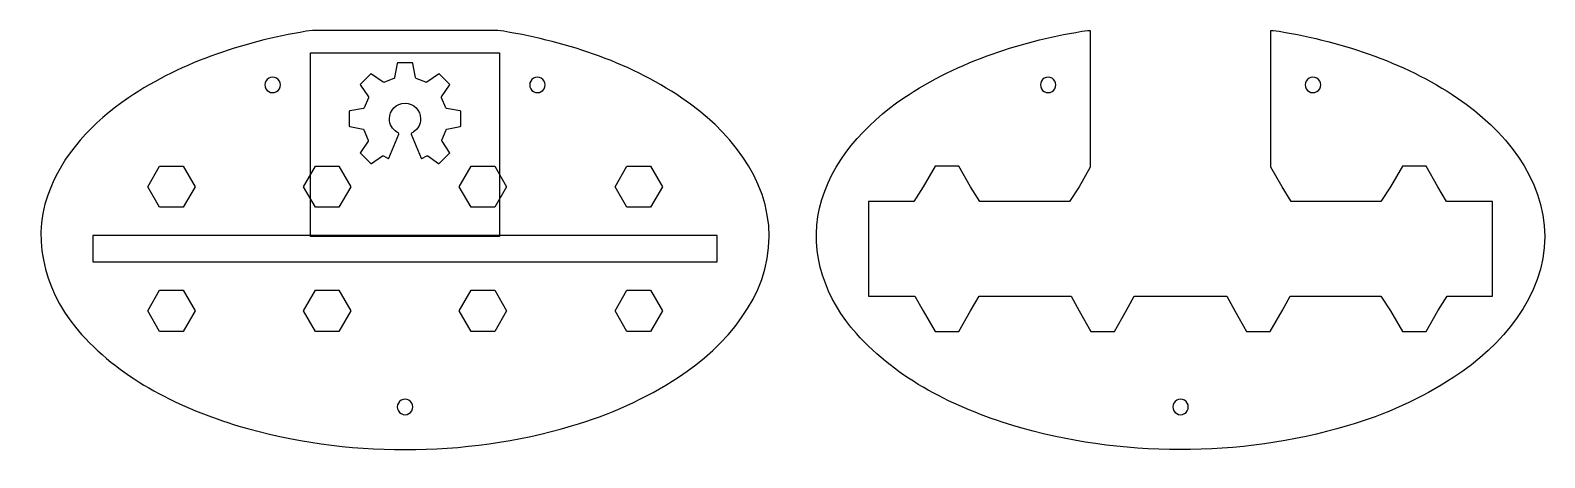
# Model space of a CAD drawing. Extents: x 1 to 248, y 2 to 47.
# Drawn here: x 1.3 to 161.4, y 1.6 to 46.7 of the extents above; entities that cross this region are included whole.
import ezdxf

# ---------------------------------------------------------------- set-up
doc = ezdxf.new("R2010")
doc.units = 0
doc.layers.get('0').update_dxf_attribs({"linetype": 'CONTINUOUS'})

msp = doc.modelspace()

# ---------------------------------------------------------------- linework, layer by layer
at = {"color": 1}
for p, q in [((50.709996, 46.66842), (31.109996, 46.66842)), ((113.109944, 46.66852), (113.359944, 46.66852)), ((113.359944, 46.66852), (113.359944, 32.208997)), ((132.459944, 32.208997), (132.459944, 46.66852)), ((132.459944, 46.66852), (132.709944, 46.66852)), ((41.654811, 43.244257), (40.161404, 43.244257)), ((37.258088, 42.041764), (36.202112, 40.985876)), ((38.612039, 41.190646), (37.358354, 42.051032)), ((40.084086, 43.179913), (39.804823, 41.679181)), ((42.011569, 41.679181), (41.732218, 43.179913)), ((44.458038, 42.051032), (43.204265, 41.190646)), ((45.614104, 40.985876), (44.558216, 42.041764)), ((27.729996, 40.909552), (27.729996, 40.909552)), ((36.192844, 40.88561), (37.038314, 39.653461)), ((39.730682, 41.594272), (38.724751, 41.182526)), ((43.091553, 41.182526), (42.08571, 41.594272)), ((44.77799, 39.653461), (45.623371, 40.88561)), ((55.729996, 40.909552), (55.729996, 40.909552)), ((37.045286, 39.541279), (36.600442, 38.503662)), ((45.215685, 38.503662), (44.770929, 39.541279)), ((34.999355, 38.082472), (34.999443, 36.589153)), ((36.514562, 38.429786), (35.063698, 38.159966)), ((46.752517, 38.159966), (45.301565, 38.429786)), ((46.816508, 36.589065), (46.816684, 38.082383)), ((35.063786, 36.511659), (36.47908, 36.248282)), ((36.563107, 36.173877), (37.00495, 35.070151)), ((39.210285, 33.173825), (40.256728, 35.702289)), ((40.226013, 35.796818), (40.099003, 35.874578)), ((41.559399, 35.702289), (42.605754, 33.173737)), ((41.717125, 35.874578), (41.590114, 35.796818)), ((44.811089, 35.070062), (45.252932, 36.173789)), ((45.33687, 36.248194), (46.752164, 36.51157)), ((36.996565, 34.957439), (36.192668, 33.785927)), ((36.201935, 33.685573), (37.258, 32.629685)), ((44.558039, 32.629597), (45.614104, 33.685484)), ((45.623371, 33.785839), (44.819386, 34.957351)), ((13.699996, 30.156417), (14.949996, 32.321481)), ((14.949996, 32.321481), (17.449996, 32.321481)), ((17.449996, 32.321481), (18.699996, 30.156417)), ((30.174996, 30.156417), (31.424996, 32.321481)), ((31.424996, 32.321481), (33.924996, 32.321481)), ((33.924996, 32.321481), (35.174996, 30.156417)), ((37.358266, 32.620417), (38.509037, 33.410281)), ((38.619365, 33.414076), (39.126876, 33.14311)), ((42.689163, 33.143021), (43.196674, 33.413988)), ((43.307002, 33.410193), (44.457861, 32.620329)), ((46.644996, 30.156417), (47.894996, 32.321481)), ((47.894996, 32.321481), (50.394996, 32.321481)), ((50.394996, 32.321481), (51.644996, 30.156417)), ((63.119996, 30.156417), (64.369996, 32.321481)), ((64.369996, 32.321481), (66.869996, 32.321481)), ((66.869996, 32.321481), (68.119996, 30.156417)), ((96.949944, 32.321581), (95.699944, 30.156517)), ((99.449944, 32.321581), (96.949944, 32.321581)), ((100.699944, 30.156517), (99.449944, 32.321581)), ((113.359944, 32.208997), (112.174944, 30.156517)), ((133.644944, 30.156517), (132.459944, 32.208997)), ((146.369946, 32.321581), (145.119946, 30.156517)), ((148.869946, 32.321581), (146.369946, 32.321581)), ((150.119946, 30.156517), (148.869946, 32.321581)), ((14.949996, 27.991354), (13.699996, 30.156417)), ((18.699996, 30.156417), (17.449996, 27.991354)), ((31.424996, 27.991354), (30.174996, 30.156417)), ((35.174996, 30.156417), (33.924996, 27.991354)), ((47.894996, 27.991354), (46.644996, 30.156417)), ((51.644996, 30.156417), (50.394996, 27.991354)), ((64.369996, 27.991354), (63.119996, 30.156417)), ((68.119996, 30.156417), (66.869996, 27.991354)), ((95.699944, 30.156517), (94.722956, 28.606454)), ((101.676932, 28.606454), (100.699944, 30.156517)), ((112.174944, 30.156517), (111.178952, 28.606454)), ((134.593663, 28.606454), (133.644944, 30.156517)), ((145.119946, 30.156517), (144.076106, 28.606454)), ((151.030076, 28.606454), (150.119946, 30.156517)), ((17.449996, 27.991354), (14.949996, 27.991354)), ((33.924996, 27.991354), (31.424996, 27.991354)), ((50.394996, 27.991354), (47.894996, 27.991354)), ((66.869996, 27.991354), (64.369996, 27.991354)), ((94.722956, 28.606454), (89.909944, 28.606454)), ((89.909944, 28.606454), (89.909944, 18.606454)), ((111.178952, 28.606454), (101.676932, 28.606454)), ((144.076106, 28.606454), (134.593663, 28.606454)), ((155.909946, 28.606454), (151.030076, 28.606454)), ((155.909946, 18.606454), (155.909946, 28.606454)), ((73.909996, 24.991354), (7.909996, 24.991354)), ((7.909996, 24.991354), (7.909996, 22.221354)), ((73.909996, 22.221354), (73.909996, 24.991354)), ((7.909996, 22.221354), (73.909996, 22.221354)), ((13.699996, 17.05629), (14.949996, 19.221354)), ((14.949996, 19.221354), (17.449996, 19.221354)), ((17.449996, 19.221354), (18.699996, 17.05629)), ((30.174996, 17.05629), (31.424996, 19.221354)), ((31.424996, 19.221354), (33.924996, 19.221354)), ((33.924996, 19.221354), (35.174996, 17.05629)), ((46.644996, 17.05629), (47.894996, 19.221354)), ((47.894996, 19.221354), (50.394996, 19.221354)), ((50.394996, 19.221354), (51.644996, 17.05629)), ((63.119996, 17.05629), (64.369996, 19.221354)), ((64.369996, 19.221354), (66.869996, 19.221354)), ((66.869996, 19.221354), (68.119996, 17.05629)), ((89.909944, 18.606454), (94.823237, 18.606454)), ((94.823237, 18.606454), (95.699944, 17.05639)), ((100.699944, 17.05639), (101.610078, 18.606454)), ((101.610078, 18.606454), (111.331664, 18.606454)), ((111.331664, 18.606454), (112.174944, 17.05639)), ((117.174944, 17.05639), (118.018224, 18.606454)), ((118.018224, 18.606454), (127.801664, 18.606454)), ((127.801664, 18.606454), (128.644944, 17.05639)), ((133.644944, 17.05639), (134.488224, 18.606454)), ((134.488224, 18.606454), (144.076106, 18.606454)), ((144.076106, 18.606454), (145.119946, 17.05639)), ((150.119946, 17.05639), (151.096936, 18.606454)), ((151.096936, 18.606454), (155.909946, 18.606454)), ((14.949996, 14.891226), (13.699996, 17.05629)), ((18.699996, 17.05629), (17.449996, 14.891226)), ((31.424996, 14.891226), (30.174996, 17.05629)), ((35.174996, 17.05629), (33.924996, 14.891226)), ((47.894996, 14.891226), (46.644996, 17.05629)), ((51.644996, 17.05629), (50.394996, 14.891226)), ((64.369996, 14.891226), (63.119996, 17.05629)), ((68.119996, 17.05629), (66.869996, 14.891226)), ((95.699944, 17.05639), (96.949944, 14.891326)), ((99.449944, 14.891326), (100.699944, 17.05639)), ((112.174944, 17.05639), (113.424944, 14.891326)), ((115.924944, 14.891326), (117.174944, 17.05639)), ((128.644944, 17.05639), (129.894944, 14.891326)), ((132.394944, 14.891326), (133.644944, 17.05639)), ((145.119946, 17.05639), (146.369946, 14.891326)), ((148.869946, 14.891326), (150.119946, 17.05639)), ((17.449996, 14.891226), (14.949996, 14.891226)), ((33.924996, 14.891226), (31.424996, 14.891226)), ((50.394996, 14.891226), (47.894996, 14.891226)), ((66.869996, 14.891226), (64.369996, 14.891226)), ((96.949944, 14.891326), (99.449944, 14.891326)), ((113.424944, 14.891326), (115.924944, 14.891326)), ((129.894944, 14.891326), (132.394944, 14.891326)), ((146.369946, 14.891326), (148.869946, 14.891326)), ((41.729996, 6.909552), (41.729996, 6.909552))]:
    msp.add_line(p, q, dxfattribs=at)
at = {"color": 3}
for p, q in [((30.909207, 44.288666), (50.906831, 44.288666)), ((30.909207, 24.920702), (30.909207, 44.288666)), ((50.906831, 44.288666), (50.906831, 24.920702)), ((50.906831, 24.920702), (30.909207, 24.920702))]:
    msp.add_line(p, q, dxfattribs=at)
at = {"color": 7}
for p, q in [((109.729944, 40.909652), (109.729944, 40.909652)), ((137.729944, 40.909652), (137.729944, 40.909652)), ((123.729944, 6.909652), (123.729944, 6.909652))]:
    msp.add_line(p, q, dxfattribs=at)
at = {"color": 1}
for points in [[(31.109996, 46.66842), (24.252288, 45.592502), (17.43983, 43.443482), (11.651345, 39.533743)], [(70.191603, 39.518042), (64.39858, 43.437889), (57.576686, 45.590994), (50.709996, 46.66842)], [(93.651293, 39.533839), (99.439778, 43.443578), (106.252236, 45.592598), (113.109944, 46.668516)], [(132.709944, 46.66852), (139.576633, 45.591094), (146.398526, 43.437989), (152.191556, 39.518142)], [(40.161404, 43.244257), (40.125482, 43.244257), (40.090618, 43.215306), (40.084086, 43.179913)], [(41.732218, 43.179913), (41.725686, 43.215306), (41.690822, 43.244257), (41.654811, 43.244257)], [(27.319996, 41.619693), (27.066287, 41.766172), (26.753705, 41.766172), (26.499996, 41.619693)], [(37.358354, 42.051032), (37.32861, 42.071421), (37.283508, 42.067272), (37.258088, 42.041764)], [(39.804823, 41.679181), (39.798115, 41.643787), (39.764928, 41.60557), (39.730682, 41.594272)], [(42.08571, 41.594272), (42.051552, 41.60557), (42.018277, 41.643787), (42.011569, 41.679181)], [(44.558216, 42.041764), (44.532708, 42.067272), (44.487694, 42.071421), (44.458038, 42.051032)], [(55.319996, 41.619693), (55.066287, 41.766172), (54.753705, 41.766172), (54.499996, 41.619693)], [(26.499996, 41.619693), (26.246287, 41.473214), (26.089996, 41.20251), (26.089996, 40.909552)], [(26.089996, 40.909552), (26.089996, 40.616594), (26.246287, 40.34589), (26.499996, 40.199411)], [(26.499996, 40.199411), (26.753705, 40.052933), (27.066287, 40.052933), (27.319996, 40.199411)], [(27.729996, 40.909552), (27.729996, 41.20251), (27.573705, 41.473214), (27.319996, 41.619693)], [(27.319996, 40.199411), (27.573705, 40.34589), (27.729996, 40.616594), (27.729996, 40.909552)], [(36.202112, 40.985876), (36.176692, 40.960368), (36.172456, 40.915266), (36.192844, 40.88561)], [(38.724751, 41.182526), (38.692447, 41.166639), (38.641607, 41.170257), (38.612039, 41.190646)], [(43.204265, 41.190646), (43.174608, 41.170257), (43.123769, 41.166639), (43.091553, 41.182526)], [(45.623371, 40.88561), (45.643584, 40.915266), (45.639612, 40.960368), (45.614104, 40.985876)], [(54.499996, 41.619693), (54.246287, 41.473214), (54.089996, 41.20251), (54.089996, 40.909552)], [(54.089996, 40.909552), (54.089996, 40.616594), (54.246287, 40.34589), (54.499996, 40.199411)], [(54.499996, 40.199411), (54.753705, 40.052933), (55.066287, 40.052933), (55.319996, 40.199411)], [(55.729996, 40.909552), (55.729996, 41.20251), (55.573705, 41.473214), (55.319996, 41.619693)], [(55.319996, 40.199411), (55.573705, 40.34589), (55.729996, 40.616594), (55.729996, 40.909552)], [(11.651345, 39.533743), (7.948893, 37.002896), (4.61678, 33.591017), (3.141234, 29.273953)], [(36.600442, 38.503662), (36.588615, 38.469592), (36.550044, 38.436405), (36.514562, 38.429786)], [(37.038314, 39.653461), (37.058614, 39.623628), (37.061791, 39.573319), (37.045286, 39.541279)], [(39.256534, 37.327207), (39.256534, 38.239315), (39.996, 38.978692), (40.90802, 38.978692)], [(40.90802, 38.978692), (41.820039, 38.978692), (42.559417, 38.239315), (42.559417, 37.327207)], [(44.770929, 39.541279), (44.754336, 39.573319), (44.757513, 39.623628), (44.77799, 39.653461)], [(45.301565, 38.429786), (45.26626, 38.436405), (45.227601, 38.469592), (45.215685, 38.503662)], [(79.409996, 24.909552), (79.41423, 31.070556), (75.068827, 36.238576), (70.191603, 39.518042)], [(84.749143, 27.889781), (85.894384, 32.827791), (89.565648, 36.749031), (93.651293, 39.533839)], [(152.191556, 39.518142), (157.068776, 36.238676), (161.414176, 31.070656), (161.409946, 24.909652)], [(35.063698, 38.159966), (35.028216, 38.153258), (34.999355, 38.118483), (34.999355, 38.082472)], [(40.018684, 35.936097), (39.560511, 36.229482), (39.256534, 36.742731), (39.256534, 37.327207)], [(42.559417, 37.327207), (42.559417, 36.742731), (42.255528, 36.229482), (41.797267, 35.936097)], [(46.816684, 38.082383), (46.816773, 38.118483), (46.787822, 38.153258), (46.752517, 38.159966)], [(34.999443, 36.589153), (34.999443, 36.553142), (35.028393, 36.518102), (35.063786, 36.511659)], [(36.47908, 36.248282), (36.514474, 36.241839), (36.552339, 36.208211), (36.563107, 36.173877)], [(40.099003, 35.874578), (40.075525, 35.888876), (40.043662, 35.913502), (40.018684, 35.936097)], [(40.256728, 35.702289), (40.270586, 35.735564), (40.256728, 35.778018), (40.226013, 35.796818)], [(41.590114, 35.796818), (41.559576, 35.778018), (41.54563, 35.735564), (41.559399, 35.702289)], [(41.797267, 35.936097), (41.772465, 35.913502), (41.740514, 35.888876), (41.717125, 35.874578)], [(45.252932, 36.173789), (45.263789, 36.208123), (45.301389, 36.241751), (45.33687, 36.248194)], [(46.752164, 36.51157), (46.787469, 36.518013), (46.816508, 36.553054), (46.816508, 36.589065)], [(36.192668, 33.785927), (36.172367, 33.756271), (36.176516, 33.711081), (36.201935, 33.685573)], [(37.00495, 35.070151), (37.020749, 35.037758), (37.017042, 34.987095), (36.996565, 34.957439)], [(44.819386, 34.957351), (44.799085, 34.987007), (44.79529, 35.03767), (44.811089, 35.070062)], [(45.614104, 33.685484), (45.639612, 33.710992), (45.64376, 33.756183), (45.623371, 33.785839)], [(37.258, 32.629685), (37.283419, 32.604353), (37.328522, 32.600205), (37.358266, 32.620417)], [(38.509037, 33.410281), (38.538693, 33.430581), (38.588385, 33.43217), (38.619365, 33.414076)], [(39.126876, 33.14311), (39.159004, 33.126693), (39.196516, 33.14055), (39.210285, 33.173825)], [(42.605754, 33.173737), (42.619523, 33.140462), (42.656947, 33.126693), (42.689163, 33.143021)], [(43.196674, 33.413988), (43.227742, 33.432082), (43.277346, 33.430581), (43.307002, 33.410193)], [(44.457861, 32.620329), (44.487517, 32.600117), (44.532708, 32.604265), (44.558039, 32.629597)], [(3.141234, 29.273953), (1.283737, 24.183129), (3.123124, 18.425672), (6.716279, 14.569529)], [(88.637744, 14.658753), (85.447905, 18.175752), (83.589496, 23.165869), (84.749143, 27.889781)], [(69.811017, 10.044439), (74.853795, 13.333086), (79.408997, 18.582298), (79.409996, 24.909552)], [(161.409946, 24.909652), (161.408946, 18.582398), (156.853746, 13.333186), (151.810966, 10.044562)], [(6.716279, 14.569529), (11.089149, 9.716835), (17.166698, 6.76777), (23.334867, 4.890739)], [(105.182386, 4.936792), (99.033225, 6.828417), (92.975802, 9.792313), (88.637744, 14.658753)], [(58.512854, 4.899039), (62.531849, 6.065666), (66.297903, 7.780799), (69.811017, 10.044439)], [(151.810966, 10.044562), (148.297846, 7.780922), (144.531796, 6.065789), (140.512802, 4.899162)], [(40.499996, 7.619693), (40.246287, 7.473214), (40.089996, 7.20251), (40.089996, 6.909552)], [(40.089996, 6.909552), (40.089996, 6.616594), (40.246287, 6.34589), (40.499996, 6.199411)], [(41.319996, 7.619693), (41.066287, 7.766172), (40.753705, 7.766172), (40.499996, 7.619693)], [(41.729996, 6.909552), (41.729996, 7.20251), (41.573705, 7.473214), (41.319996, 7.619693)], [(41.319996, 6.199411), (41.573705, 6.34589), (41.729996, 6.616594), (41.729996, 6.909552)], [(23.334867, 4.890739), (34.736696, 1.565827), (47.11278, 1.567957), (58.512854, 4.899039)], [(40.499996, 6.199411), (40.753705, 6.052933), (41.066287, 6.052933), (41.319996, 6.199411)], [(140.512802, 4.899162), (129.061971, 1.554353), (116.625627, 1.563867), (105.182386, 4.936792)]]:
    msp.add_open_spline(points, degree=3, dxfattribs=at)
at = {"color": 7}
for points in [[(109.319944, 41.619793), (109.066235, 41.766272), (108.753653, 41.766272), (108.499944, 41.619793)], [(137.319944, 41.619793), (137.066235, 41.766272), (136.753653, 41.766272), (136.499944, 41.619793)], [(108.499944, 41.619793), (108.246235, 41.473314), (108.089944, 41.20261), (108.089944, 40.909652)], [(108.089944, 40.909652), (108.089944, 40.616694), (108.246235, 40.34599), (108.499944, 40.199511)], [(108.499944, 40.199511), (108.753653, 40.053033), (109.066235, 40.053033), (109.319944, 40.199511)], [(109.729944, 40.909652), (109.729944, 41.20261), (109.573653, 41.473314), (109.319944, 41.619793)], [(109.319944, 40.199511), (109.573653, 40.34599), (109.729944, 40.616694), (109.729944, 40.909652)], [(136.499944, 41.619793), (136.246235, 41.473314), (136.089944, 41.20261), (136.089944, 40.909652)], [(136.089944, 40.909652), (136.089944, 40.616694), (136.246235, 40.34599), (136.499944, 40.199511)], [(136.499944, 40.199511), (136.753653, 40.053033), (137.066235, 40.053033), (137.319944, 40.199511)], [(137.729944, 40.909652), (137.729944, 41.20261), (137.573653, 41.473314), (137.319944, 41.619793)], [(137.319944, 40.199511), (137.573653, 40.34599), (137.729944, 40.616694), (137.729944, 40.909652)], [(122.499944, 7.619793), (122.246235, 7.473314), (122.089944, 7.20261), (122.089944, 6.909652)], [(122.089944, 6.909652), (122.089944, 6.616694), (122.246235, 6.34599), (122.499944, 6.199511)], [(123.319944, 7.619793), (123.066235, 7.766272), (122.753653, 7.766272), (122.499944, 7.619793)], [(123.729944, 6.909652), (123.729944, 7.20261), (123.573653, 7.473314), (123.319944, 7.619793)], [(123.319944, 6.199511), (123.573653, 6.34599), (123.729944, 6.616694), (123.729944, 6.909652)], [(122.499944, 6.199511), (122.753653, 6.053033), (123.066235, 6.053033), (123.319944, 6.199511)]]:
    msp.add_open_spline(points, degree=3, dxfattribs=at)

doc.saveas('drawing.dxf')
